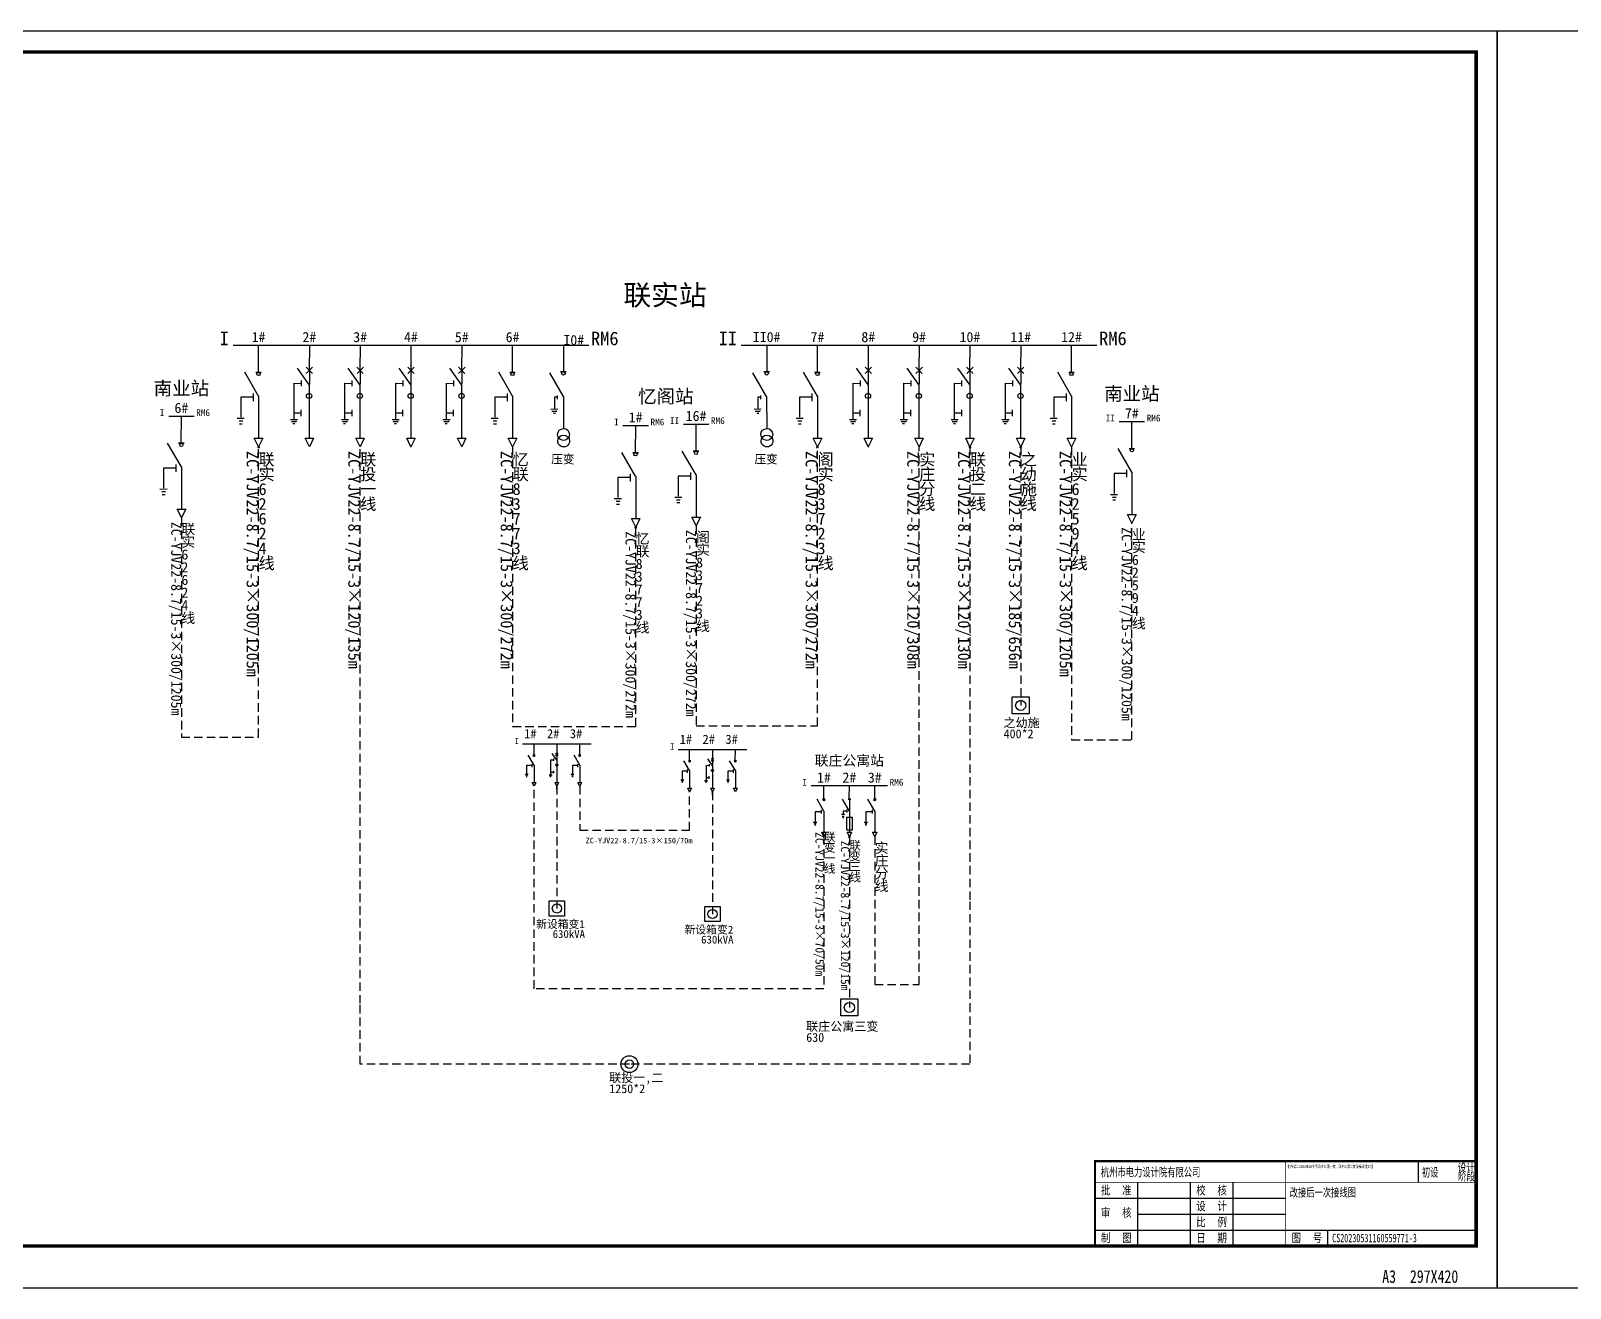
# Model space of a CAD drawing. Extents: x 1225 to 6895, y 909 to 1228.
# Drawn here: x 2558.7 to 2922.3, y 930.5 to 1227.5 of the extents above; entities that cross this region are included whole.
import ezdxf
from ezdxf.enums import TextEntityAlignment as Align

# ---------------------------------------------------------------- set-up
doc = ezdxf.new("R2010")
doc.units = 0
doc.linetypes.add('CUSTOM001', pattern=[3, 2, -1])
doc.layers.get('0').update_dxf_attribs({"linetype": 'CONTINUOUS'})
for name, color, linetype in [('19', 19, 'CONTINUOUS'), ('255', 255, 'CONTINUOUS'), ('7', 7, 'CONTINUOUS'), ('_____1', 7, 'CONTINUOUS'), ('GESOFTDRAWFRAMETITLELAYER', 3, 'CONTINUOUS'), ('OUT-TITLE', 2, 'CONTINUOUS'), ('PUB_TITLE', 252, 'CONTINUOUS')]:
    doc.layers.add(name, color=color, linetype=linetype)
doc.styles.add('___1', font='simfang.ttf', dxfattribs={"width": 0.8})
doc.styles.get("Standard").update_dxf_attribs({"font": ''})
doc.styles.get('STANDARD').set_extended_font_data('SimSun')

# ---------------------------------------------------------------- blocks, each defined once
blk = doc.blocks.new('A3-420X297_____DWG')
at = {"layer": 'OUT-TITLE', "color": 5}
blk.add_lwpolyline([(0, 0), (0, 297), (420, 297), (420, 0)], close=True, dxfattribs=at)
at = {"layer": 'PUB_TITLE', "color": 4, "const_width": 0.8}
blk.add_lwpolyline([(25, 10), (25, 292), (415, 292), (415, 10)], close=True, dxfattribs=at)
at = {"layer": '_____1', "color": 1, "style": '___1', "width": 0.8}
blk.add_text('A3  297X420', height=3, dxfattribs=at).set_placement((392.82, 1.27))
blk = doc.blocks.new('____')
at = {"layer": 'GESOFTDRAWFRAMETITLELAYER', "color": 4}
for p, q in [((76.34, 20), (76.34, 15)), ((90, 0), (90, 20)), ((10, 15), (10, 0)), ((22.5, 15), (22.5, 0)), ((32.5, 15), (32.5, 0)), ((0, 11.25), (45, 11.25)), ((10, 7.5), (45, 7.5)), ((0, 3.75), (90, 3.75)), ((55, 0), (55, 3.75)), ((0, 0), (90, 0))]:
    blk.add_line(p, q, dxfattribs=at)
at = {"layer": 'GESOFTDRAWFRAMETITLELAYER', "const_width": 0.5}
blk.add_lwpolyline([(0, 0), (0, 20), (90, 20)], dxfattribs=at)
at = {"layer": 'GESOFTDRAWFRAMETITLELAYER', "color": 4, "const_width": 0.2}
for points in [[(45, 20), (45, 0)], [(0, 15), (90, 15)]]:
    blk.add_lwpolyline(points, dxfattribs=at)
at = {"width": 0.7, "flags": 1}
for tag, p in [('设计单位', (1.36, 16.41)), ('设计阶段', (77.18, 16.35)), ('比例', (33, 4.6)), ('日期', (33, 0.85)), ('图号', (55.99, 0.85))]:
    blk.add_attdef(tag, p, '', height=2, dxfattribs=at)
for tag, p in [('工程名称_001', (45.47, 19.23)), ('图纸名称_001', (46.15, 13.98))]:
    blk.add_attdef(tag, text='', height=2, dxfattribs=at).set_placement(p, align=Align.TOP_LEFT)
at = {"flags": 1}
for tag, p in [('审批', (11.15, 11.92)), ('校核', (33.11, 11.91)), ('审核', (11.08, 8.1))]:
    blk.add_attdef(tag, p, '', height=2.5, dxfattribs=at)
at = {"layer": 'GESOFTDRAWFRAMETITLELAYER', "color": 3, "width": 0.8}
for s, height, oblique, p in [('设计', 1.8, 1, (87.65, 18.49)), ('阶段', 1.8, 1, (87.69, 16.34)), ('批', 2, 0.8, (2.5, 13.12)), ('准', 2, 0.8, (7.5, 13.12)), ('校', 2, 0.8, (25, 13.12)), ('核', 2, 1, (30, 13.12)), ('审', 2, 0.8, (2.5, 7.85)), ('核', 2, 0.8, (7.5, 7.85)), ('设', 2, 0.8, (25, 9.38)), ('计', 2, 0.8, (30, 9.38)), ('比', 2, 0.8, (25, 5.62)), ('例', 2, 0.8, (30, 5.62)), ('制', 2, 0.8, (2.5, 1.88)), ('图', 2, 0.8, (7.5, 1.88)), ('日', 2, 0.8, (25, 1.88)), ('期', 2, 0.8, (30, 1.88)), ('图', 2, 1, (47.5, 1.88)), ('号', 2, 1, (52.5, 1.88))]:
    blk.add_text(s, height=height, dxfattribs=dict(at, oblique=oblique)).set_placement(p, align=Align.MIDDLE_CENTER)
blk = doc.blocks.new('EE53AD81A6FA4DA8932F9A3039')
for name, p in [('A3-420X297_____DWG', (0, -297)), ('____', (325, -287))]:
    blk.add_blockref(name, p)
at = {"width": 0.7}
for tag, p in [('设计单位', (326.36, -270.59)), ('设计阶段', (402.18, -270.65)), ('比例', (358, -282.4)), ('日期', (358, -286.15)), ('图号', (380.99, -286.15))]:
    blk.add_attdef(tag, p, '', height=2, dxfattribs=at)
for tag, p in [('工程名称_001', (370.47, -267.77)), ('图纸名称_001', (371.15, -273.02))]:
    blk.add_attdef(tag, text='', height=2, dxfattribs=at).set_placement(p, align=Align.TOP_LEFT)
for tag, p in [('审批', (336.15, -275.08)), ('校核', (358.11, -275.09)), ('审核', (336.08, -278.9))]:
    blk.add_attdef(tag, p, '', height=2.5)
blk = doc.blocks.new('267DDD8845E7480A94AE5B7440')
for name, p in [('A3-420X297_____DWG', (0, -297)), ('____', (325, -287))]:
    blk.add_blockref(name, p)
at = {"width": 0.7}
for tag, p in [('设计单位', (326.36, -270.59)), ('设计阶段', (402.18, -270.65)), ('比例', (358, -282.4)), ('日期', (358, -286.15)), ('图号', (380.99, -286.15))]:
    blk.add_attdef(tag, p, '', height=2, dxfattribs=at)
for tag, p in [('工程名称_001', (370.47, -267.77)), ('图纸名称_001', (371.15, -273.02))]:
    blk.add_attdef(tag, text='', height=2, dxfattribs=at).set_placement(p, align=Align.TOP_LEFT)
for tag, p in [('审批', (336.15, -275.08)), ('校核', (358.11, -275.09)), ('审核', (336.08, -278.9))]:
    blk.add_attdef(tag, p, '', height=2.5)
blk = doc.blocks.new('XTT_HV_SWITCH_CABINET_L_30')
at = {"color": 0, "linetype": 'BYBLOCK'}
for p, q in [((0, 6000), (-33, 3049)), ((-1448, 3288), (-29, 1288)), ((0, 3000), (0, 1403)), ((-1842, 1497), (-990, 1475)), ((-1842, 1497), (-1842, -2792)), ((-29, 1288), (-29, -5000)), ((-1000, -1626), (-1000, -2365)), ((-2222, -2792), (-1382, -2792)), ((-1957, -3264), (-1717, -3264)), ((-1852, -1995), (-1000, -2000))]:
    blk.add_line(p, q, dxfattribs=at)
for points in [[(-977, 1826), (-977, 1485), (-977, 1156)], [(-388, 3404), (-33, 3049), (364, 2653)], [(-370, 2668), (-11, 3027), (383, 3421)], [(-2102, -3032), (-1582, -3032), (-1502, -3032), (-1582, -3032)]]:
    blk.add_lwpolyline(points, dxfattribs=at)
blk.add_lwpolyline([(-500, -5000), (487, -5000), (0, -6000), (-500, -5000)], close=True, dxfattribs=at)
blk.add_circle((-32, 12), 310, dxfattribs=at)
blk = doc.blocks.new('XTT_HV_CABLE_JOINT_LOCATIO')
at = {"color": 0, "linetype": 'BYBLOCK'}
blk.add_lwpolyline([(0, 2400), (-2560, -2600), (2920, -2600), (0, 2400)], close=True, dxfattribs=at)
blk = doc.blocks.new('XTT_HV_SWITCH_CABINET_L_26')
at = {"color": 0, "linetype": 'BYBLOCK'}
for p, q in [((-9, 2780), (0, 6000)), ((-6, -5), (-1636, 2808)), ((-653, 289), (-653, -600)), ((0, 0), (0, -5000)), ((-2528, -2622), (-1688, -2616)), ((-2302, -2931), (-1859, -2931)), ((-2256, -3281), (-1919, -3281))]:
    blk.add_line(p, q, dxfattribs=at)
for points in [[(-336, 2781), (318, 2779), (-336, 2781)], [(-507, -5000), (509, -5000), (0, -6000), (-507, -5000)]]:
    blk.add_lwpolyline(points, close=True, dxfattribs=at)
blk.add_lwpolyline([(-653, -156), (-2105, -155), (-2105, -2520)], dxfattribs=at)
at = {"color": 0}
blk.add_circle((-9, 2590), 189, dxfattribs=at)
blk = doc.blocks.new('XTT_HV_SWITCH_CABINET_L_16')
at = {"color": 0, "linetype": 'BYBLOCK'}
for p, q in [((-9, 2780), (0, 6000)), ((-6, -5), (-1636, 2808)), ((-653, 289), (-653, -600)), ((0, 0), (0, -5000)), ((-2528, -2622), (-1688, -2616)), ((-2302, -2931), (-1859, -2931)), ((-2256, -3281), (-1919, -3281))]:
    blk.add_line(p, q, dxfattribs=at)
for points in [[(-336, 2781), (318, 2779), (-336, 2781)], [(-507, -5000), (509, -5000), (0, -6000), (-507, -5000)]]:
    blk.add_lwpolyline(points, close=True, dxfattribs=at)
blk.add_lwpolyline([(-653, -156), (-2105, -155), (-2105, -2520)], dxfattribs=at)
at = {"color": 0}
blk.add_circle((-9, 2590), 189, dxfattribs=at)
blk = doc.blocks.new('XTT_HV_SWITCH_CABINET_L_23')
at = {"color": 0, "linetype": 'BYBLOCK'}
for p, q in [((-9, 2780), (0, 6000)), ((-6, -5), (-1636, 2808)), ((-618, 380), (-618, -324)), ((0, 2817), (0, 0)), ((0, 0), (0, -5000)), ((-1884, -778), (-1043, -778)), ((-1693, -1199), (-1232, -1199)), ((-1597, -1524), (-1310, -1524))]:
    blk.add_line(p, q, dxfattribs=at)
blk.add_lwpolyline([(-677, 0), (-1476, 0), (-1476, -778)], dxfattribs=at)
for points in [[(-312, 2801), (342, 2806), (-312, 2801)], [(-711, -1561), (-711, -4438), (728, -4438), (728, -1561), (-711, -1561)], [(-507, -5000), (509, -5000), (0, -6000), (-507, -5000)]]:
    blk.add_lwpolyline(points, close=True, dxfattribs=at)
blk = doc.blocks.new('XTT_TRANS_SET_LOCATION_17')
at = {"color": 0, "linetype": 'BYBLOCK'}
for radius in [100000, 50000]:
    blk.add_circle((0, 0), radius, dxfattribs=at)
blk = doc.blocks.new('XTT_HV_CABLE_JOINT_LOCATI0')
at = {"color": 0, "linetype": 'BYBLOCK'}
blk.add_lwpolyline([(-200000, 0), (200000, 0), (0, -300000), (-200000, 0)], close=True, dxfattribs=at)
blk = doc.blocks.new('XTT_TRANS_SET_LOCATION_16')
at = {"color": 0, "linetype": 'BYBLOCK'}
blk.add_lwpolyline([(-100000, 100000), (100000, 100000), (100000, -100000), (-100000, -100000), (-100000, 100000)], close=True, dxfattribs=at)
blk.add_circle((0, 0), 60000, dxfattribs=at)
blk = doc.blocks.new('XTT_HV_CABLE_JOINT_LOCATI1')
at = {"color": 0, "linetype": 'BYBLOCK'}
blk.add_lwpolyline([(-200000, 0), (200000, 0), (0, -300000), (-200000, 0)], close=True, dxfattribs=at)
blk = doc.blocks.new('XTT_TRANS_SET_LOCATION_15')
at = {"color": 0, "linetype": 'BYBLOCK'}
blk.add_lwpolyline([(-100000, 100000), (100000, 100000), (100000, -100000), (-100000, -100000), (-100000, 100000)], close=True, dxfattribs=at)
blk.add_circle((0, 0), 60000, dxfattribs=at)
blk = doc.blocks.new('XTT_HV_SWITCH_CABINET_L_15')
at = {"color": 0, "linetype": 'BYBLOCK'}
for p, q in [((0, 6000), (0, 2857)), ((-3, -75), (-1616, 2748)), ((-696, -375), (-697, 65)), ((-1494, -1537), (-654, -1535)), ((-2, -61), (5, -3861)), ((-1173, -2016), (-933, -2016))]:
    blk.add_line(p, q, dxfattribs=at)
blk.add_lwpolyline([(-327, 2859), (327, 2857), (-327, 2859)], close=True, dxfattribs=at)
for points in [[(-1374, -1776), (-854, -1775), (-774, -1775), (-854, -1775)], [(-697, -135), (-1057, -136), (-1054, -1458)]]:
    blk.add_lwpolyline(points, dxfattribs=at)
for points in [[(714, -4533, -1), (-686, -4552, -1), (714, -4533)], [(732, -5308, -1), (-668, -5327, -1), (732, -5308)]]:
    blk.add_lwpolyline(points, format="xyb", close=True, dxfattribs=at)
at = {"color": 0}
blk.add_circle((0, 2668), 189, dxfattribs=at)
at = {"color": 0, "linetype": 'BYBLOCK'}
blk.add_text('压变', height=1000, dxfattribs=at).set_placement((-1432, -7970))

msp = doc.modelspace()

# ---------------------------------------------------------------- linework, layer by layer
at = {"layer": '7', "color": 0}
for points in [[(2606.532, 1153.265), (2612.532, 1153.265), (2612.532, 1153.265), (2624.532, 1153.265), (2624.532, 1153.265), (2636.532, 1153.265), (2636.532, 1153.265), (2648.532, 1153.265), (2648.532, 1153.265), (2660.532, 1153.265), (2660.532, 1153.265), (2672.532, 1153.265), (2672.532, 1153.265), (2684.532, 1153.265), (2684.532, 1153.265), (2690.532, 1153.265)], [(2726.532, 1153.265), (2732.532, 1153.265), (2732.532, 1153.265), (2744.532, 1153.265), (2744.532, 1153.265), (2756.532, 1153.265), (2756.532, 1153.265), (2768.532, 1153.265), (2768.532, 1153.265), (2780.532, 1153.265), (2780.532, 1153.265), (2792.532, 1153.265), (2792.532, 1153.265), (2804.532, 1153.265), (2804.532, 1153.265), (2810.532, 1153.265)], [(2591.313, 1136.532), (2594.313, 1136.532), (2594.313, 1136.532), (2597.313, 1136.532)], [(2698.597, 1134.305), (2701.597, 1134.305), (2701.597, 1134.305), (2704.597, 1134.305)], [(2712.861, 1134.637), (2715.861, 1134.637), (2715.861, 1134.637), (2718.861, 1134.637)], [(2815.782, 1135.265), (2818.782, 1135.265), (2818.782, 1135.265), (2821.782, 1135.265)], [(2743.062, 1049.237), (2746.062, 1049.237), (2746.062, 1049.237), (2752.062, 1049.237), (2752.062, 1049.237), (2758.062, 1049.237), (2758.062, 1049.237), (2761.062, 1049.237)]]:
    msp.add_lwpolyline(points, dxfattribs=at)
at = {"layer": '7', "color": 0, "linetype": 'CUSTOM001'}
for points in [[(2594.313, 1112.532), (2594.313, 1112.522), (2594.313, 1112.522), (2594.313, 1060.698), (2612.532, 1060.698), (2612.532, 1129.255), (2612.532, 1129.255), (2612.532, 1129.265)], [(2700.108, 983.451), (2636.532, 983.451), (2636.532, 997.743), (2636.532, 1129.255), (2636.532, 1129.255), (2636.532, 1129.265)], [(2672.532, 1129.265), (2672.532, 1129.255), (2672.532, 1129.255), (2672.532, 1063.216), (2701.597, 1063.216), (2701.597, 1110.295), (2701.597, 1110.295), (2701.597, 1110.305)], [(2780.532, 1129.265), (2780.532, 1129.255), (2780.532, 1129.255), (2780.532, 1021.884), (2780.532, 997.743), (2780.532, 983.451), (2700.108, 983.451)], [(2715.861, 1110.637), (2715.861, 1110.627), (2715.861, 1110.627), (2715.861, 1063.324), (2744.532, 1063.324), (2744.532, 1129.255), (2744.532, 1129.255), (2744.532, 1129.265)], [(2758.062, 1037.237), (2758.062, 1037.227), (2758.062, 1037.227), (2758.062, 1002.237), (2768.532, 1002.237), (2768.532, 1129.255), (2768.532, 1129.255), (2768.532, 1129.265)], [(2792.532, 1129.265), (2792.532, 1129.255), (2792.532, 1129.255), (2792.532, 1068.192)], [(2804.532, 1129.265), (2804.532, 1129.255), (2804.532, 1129.255), (2804.532, 1060.071), (2818.782, 1060.071), (2818.782, 1111.255), (2818.782, 1111.255), (2818.782, 1111.265)], [(2746.062, 1037.237), (2746.062, 1001.248), (2677.593, 1001.248), (2677.593, 1049.118)], [(2752.062, 1037.237), (2752.062, 1037.227), (2752.062, 1037.227), (2752.062, 996.838)]]:
    msp.add_lwpolyline(points, dxfattribs=at)
at = {"layer": '7', "color": 1}
for points in [[(2674.893, 1059.081), (2677.593, 1059.081), (2677.593, 1059.081), (2682.993, 1059.081), (2682.993, 1059.081), (2688.393, 1059.081), (2688.393, 1059.081), (2691.093, 1059.081)], [(2711.637, 1057.766), (2714.337, 1057.766), (2714.337, 1057.766), (2719.737, 1057.766), (2719.737, 1057.766), (2725.137, 1057.766), (2725.137, 1057.766), (2727.837, 1057.766)]]:
    msp.add_lwpolyline(points, dxfattribs=at)
at = {"layer": '7', "color": 1, "linetype": 'CUSTOM001'}
for points in [[(2682.993, 1048.281), (2682.994, 1049.118), (2682.994, 1049.118), (2682.993, 1020.228)], [(2688.393, 1049.118), (2688.393, 1038.705), (2714.337, 1038.705), (2714.337, 1038.705), (2714.337, 1047.803)], [(2719.737, 1046.966), (2719.737, 1047.803), (2719.737, 1047.803), (2719.737, 1018.913)]]:
    msp.add_lwpolyline(points, dxfattribs=at)

# ---------------------------------------------------------------- block references
ref = msp.add_blockref('EE53AD81A6FA4DA8932F9A3039', (2485.084, 1227.526))
ref.add_attrib('图纸名称_001', '改接后一次接线图', (2856.027, 952.147), dxfattribs={"height": 2, "width": 0.7})
ref.add_attrib('图号', 'CS20230531160559771-3', (2866.074, 941.377), dxfattribs={"height": 2, "width": 0.7})
ref.add_attrib('设计单位', '杭州市电力设计院有限公司', (2811.447, 956.94), dxfattribs={"height": 2, "width": 0.7})
ref.add_attrib('设计阶段', '初设', (2887.267, 956.876), dxfattribs={"height": 2, "width": 0.7})
ref.add_attrib('工程名称_001', '杭州滨江2023年10千伏联庄公寓一变、联庄公寓二变设备改造工程', (2855.52, 958.929), dxfattribs={"height": 0.7, "width": 0.7})
ref = msp.add_blockref('267DDD8845E7480A94AE5B7440', (2905.084, 1227.526))
ref.add_attrib('图纸名称_001', '改接前线路路径图', (3276.027, 952.147), dxfattribs={"height": 2, "width": 0.7})
ref.add_attrib('图号', 'CS20230531160559771-4', (3286.074, 941.377), dxfattribs={"height": 2, "width": 0.7})
ref.add_attrib('设计单位', '杭州市电力设计院有限公司', (3231.447, 956.94), dxfattribs={"height": 2, "width": 0.7})
ref.add_attrib('设计阶段', '初设', (3307.267, 956.876), dxfattribs={"height": 2, "width": 0.7})
ref.add_attrib('工程名称_001', '杭州滨江2023年10千伏联庄公寓一变、联庄公寓二变设备改造工程', (3275.52, 958.929), dxfattribs={"height": 0.7, "width": 0.7})
at = {"layer": '255', "color": 0}
for name, p, xscale, yscale in [('XTT_HV_SWITCH_CABINET_L_16', (2612.532, 1141.265), 0.002, 0.002), ('XTT_HV_SWITCH_CABINET_L_16', (2672.532, 1141.265), 0.002, 0.002), ('XTT_HV_SWITCH_CABINET_L_15', (2684.532, 1141.265), 0.002, 0.002), ('XTT_HV_SWITCH_CABINET_L_15', (2732.532, 1141.265), 0.002, 0.002), ('XTT_HV_SWITCH_CABINET_L_16', (2744.532, 1141.265), 0.002, 0.002), ('XTT_HV_SWITCH_CABINET_L_16', (2804.532, 1141.265), 0.002, 0.002), ('XTT_HV_SWITCH_CABINET_L_16', (2594.313, 1124.532), 0.002, 0.002), ('XTT_HV_SWITCH_CABINET_L_16', (2701.597, 1122.305), 0.002, 0.002), ('XTT_HV_SWITCH_CABINET_L_16', (2715.861, 1122.637), 0.002, 0.002), ('XTT_HV_SWITCH_CABINET_L_16', (2818.782, 1123.265), 0.002, 0.002), ('XTT_HV_SWITCH_CABINET_L_26', (2746.062, 1043.237), 0.001, 0.001), ('XTT_HV_SWITCH_CABINET_L_23', (2752.062, 1043.237), 0.001, 0.001), ('XTT_HV_SWITCH_CABINET_L_26', (2758.062, 1043.237), 0.001, 0.001)]:
    msp.add_blockref(name, p, dxfattribs=dict(at, xscale=xscale, yscale=yscale))
at = {"layer": '255', "color": 1, "xscale": 0.0008302694417296, "yscale": 0.0008302694417296, "zscale": 0.8302694400000002}
for p in [(2677.593, 1054.1), (2688.393, 1054.1), (2714.337, 1052.785), (2725.137, 1052.785)]:
    msp.add_blockref('XTT_HV_SWITCH_CABINET_L_26', p, dxfattribs=at)
at = {"layer": '7', "color": 0}
for name, p, xscale, yscale in [('XTT_HV_SWITCH_CABINET_L_30', (2624.532, 1141.265), 0.002, 0.002), ('XTT_HV_SWITCH_CABINET_L_30', (2636.532, 1141.265), 0.002, 0.002), ('XTT_HV_SWITCH_CABINET_L_30', (2648.532, 1141.265), 0.002, 0.002), ('XTT_HV_SWITCH_CABINET_L_30', (2660.532, 1141.265), 0.002, 0.002), ('XTT_HV_SWITCH_CABINET_L_30', (2756.532, 1141.265), 0.002, 0.002), ('XTT_HV_SWITCH_CABINET_L_30', (2768.532, 1141.265), 0.002, 0.002), ('XTT_HV_SWITCH_CABINET_L_30', (2780.532, 1141.265), 0.002, 0.002), ('XTT_HV_SWITCH_CABINET_L_30', (2792.532, 1141.265), 0.002, 0.002), ('XTT_HV_CABLE_JOINT_LOCATI0', (2612.532, 1129.255), 1e-06, 1e-06), ('XTT_HV_CABLE_JOINT_LOCATIO', (2660.532, 1129.255), 1e-05, 1e-05), ('XTT_HV_CABLE_JOINT_LOCATI0', (2744.532, 1129.255), 1e-06, 1e-06), ('XTT_HV_CABLE_JOINT_LOCATIO', (2756.532, 1129.255), 1e-05, 1e-05), ('XTT_HV_CABLE_JOINT_LOCATI0', (2780.532, 1129.255), 1e-06, 1e-06), ('XTT_HV_CABLE_JOINT_LOCATI0', (2792.532, 1129.255), 1e-06, 1e-06), ('XTT_HV_CABLE_JOINT_LOCATI0', (2701.597, 1110.295), 1e-06, 1e-06), ('XTT_TRANS_SET_LOCATION_15', (2792.532, 1068.192), 2e-05, 2e-05), ('XTT_HV_CABLE_JOINT_LOCATI1', (2752.062, 1037.227), 1e-06, 1e-06), ('XTT_TRANS_SET_LOCATION_16', (2752.062, 996.838), 2e-05, 2e-05), ('XTT_TRANS_SET_LOCATION_17', (2700.108, 983.451), 2e-05, 2e-05)]:
    msp.add_blockref(name, p, dxfattribs=dict(at, xscale=xscale, yscale=yscale))
at = {"layer": '7', "color": 0, "xscale": 1e-05, "yscale": 1e-05, "rotation": 269.999997}
msp.add_blockref('XTT_HV_CABLE_JOINT_LOCATIO', (2648.532, 1129.255), dxfattribs=at)
at = {"layer": '7', "color": 1}
for name, p, xscale, yscale, zscale in [('XTT_HV_SWITCH_CABINET_L_30', (2682.994, 1054.108), 0.0008316, 0.0008316, 0.4158000000000002), ('XTT_HV_SWITCH_CABINET_L_30', (2719.737, 1052.793), 0.0008316, 0.0008316, 0.4158000000000002), ('XTT_TRANS_SET_LOCATION_16', (2682.993, 1020.228), 1.8e-05, 1.8e-05, 0.9), ('XTT_TRANS_SET_LOCATION_16', (2719.737, 1018.913), 1.8e-05, 1.8e-05, 0.9)]:
    msp.add_blockref(name, p, dxfattribs=dict(at, xscale=xscale, yscale=yscale, zscale=zscale))

# ---------------------------------------------------------------- texts
at = {"layer": '19', "color": 0}
for s, height, p in [('联实站', 4.8, (2708.532, 1161.265)), ('1#', 2.4, (2612.532, 1153.265)), ('2#', 2.4, (2624.532, 1153.265)), ('3#', 2.4, (2636.532, 1153.265)), ('4#', 2.4, (2648.532, 1153.265)), ('5#', 2.4, (2660.532, 1153.265)), ('6#', 2.4, (2672.532, 1153.265)), ('II0#', 2.4, (2732.532, 1153.265)), ('7#', 2.4, (2744.532, 1153.265)), ('8#', 2.4, (2756.532, 1153.265)), ('9#', 2.4, (2768.532, 1153.265)), ('10#', 2.4, (2780.532, 1153.265)), ('11#', 2.4, (2792.532, 1153.265)), ('12#', 2.4, (2804.532, 1153.265)), ('南业站', 3.2, (2594.313, 1140.532)), ('忆阁站', 3.2, (2708.729, 1138.637)), ('南业站', 3.2, (2818.782, 1139.265)), ('6#', 2.4, (2594.313, 1136.532)), ('7#', 2.4, (2818.782, 1135.265)), ('1#', 2.4, (2701.597, 1134.305)), ('16#', 2.4, (2715.861, 1134.637)), ('联庄公寓站', 2.4, (2752.062, 1053.237)), ('联庄公寓站', 2.4, (2752.062, 1053.237)), ('联庄公寓站', 2.4, (2752.062, 1053.237)), ('联庄公寓站', 2.4, (2752.062, 1053.237)), ('联庄公寓站', 2.4, (2752.062, 1053.237)), ('1#', 2.4, (2746.062, 1049.237)), ('2#', 2.4, (2752.062, 1049.237)), ('3#', 2.4, (2758.062, 1049.237))]:
    msp.add_text(s, height=height, dxfattribs=at).set_placement(p, align=Align.BOTTOM_CENTER)
msp.add_text('I0#', height=2.4, dxfattribs=at).set_placement((2684.532, 1153.265))
for s, height, p in [('ZC-YJV22-8.7/15-3×300/1205m', 2.8, (2612.532, 1128.265)), ('ZC-YJV22-8.7/15-3×120/135m', 2.8, (2636.532, 1128.265)), ('ZC-YJV22-8.7/15-3×300/272m', 2.8, (2672.532, 1128.265)), ('ZC-YJV22-8.7/15-3×300/272m', 2.8, (2744.532, 1128.265)), ('ZC-YJV22-8.7/15-3×120/308m', 2.8, (2768.532, 1128.265)), ('ZC-YJV22-8.7/15-3×120/130m', 2.8, (2780.532, 1128.265)), ('ZC-YJV22-8.7/15-3×185/656m', 2.8, (2792.532, 1128.265)), ('ZC-YJV22-8.7/15-3×300/1205m', 2.8, (2804.532, 1128.265)), ('ZC-YJV22-8.7/15-3×300/1205m', 2.4, (2594.313, 1111.532)), ('ZC-YJV22-8.7/15-3×300/272m', 2.4, (2701.597, 1109.305)), ('ZC-YJV22-8.7/15-3×300/272m', 2.4, (2715.861, 1109.637)), ('ZC-YJV22-8.7/15-3×300/1205m', 2.4, (2818.782, 1110.265)), ('ZC-YJV22-8.7/15-3×70/50m', 2, (2746.062, 1038.237)), ('ZC-YJV22-8.7/15-3×120/15m', 2, (2752.062, 1036.237))]:
    msp.add_text(s, height=height, rotation=270, dxfattribs=at).set_placement(p, align=Align.TOP_LEFT)
for s, height, p in [('联', 2.8, (2612.532, 1127.682)), ('联', 2.8, (2636.532, 1127.682)), ('忆', 2.8, (2672.532, 1127.682)), ('阁', 2.8, (2744.532, 1127.682)), ('实', 2.8, (2768.532, 1127.682)), ('联', 2.8, (2780.532, 1127.682)), ('之', 2.8, (2792.532, 1127.682)), ('业', 2.8, (2804.532, 1127.682)), ('实', 2.8, (2612.532, 1124.182)), ('投', 2.8, (2636.532, 1124.182)), ('联', 2.8, (2672.532, 1124.182)), ('实', 2.8, (2744.532, 1124.182)), ('庄', 2.8, (2768.532, 1124.182)), ('投', 2.8, (2780.532, 1124.182)), ('幼', 2.8, (2792.532, 1124.182)), ('实', 2.8, (2804.532, 1124.182)), ('6', 2.8, (2612.532, 1120.682)), ('8', 2.8, (2672.532, 1120.682)), ('8', 2.8, (2744.532, 1120.682)), ('分', 2.8, (2768.532, 1120.682)), ('二', 2.8, (2780.532, 1120.682)), ('施', 2.8, (2792.532, 1120.682)), ('6', 2.8, (2804.532, 1120.682)), ('2', 2.8, (2612.532, 1117.182)), ('一', 2.8, (2636.532, 1120.682)), ('线', 2.8, (2636.532, 1117.182)), ('3', 2.8, (2672.532, 1117.182)), ('3', 2.8, (2744.532, 1117.182)), ('线', 2.8, (2768.532, 1117.182)), ('线', 2.8, (2780.532, 1117.182)), ('线', 2.8, (2792.532, 1117.182)), ('2', 2.8, (2804.532, 1117.182)), ('6', 2.8, (2612.532, 1113.682)), ('7', 2.8, (2672.532, 1113.682)), ('7', 2.8, (2744.532, 1113.682)), ('5', 2.8, (2804.532, 1113.682)), ('联', 2.4, (2594.313, 1111.032)), ('2', 2.8, (2612.532, 1110.182)), ('7', 2.8, (2672.532, 1110.182)), ('忆', 2.4, (2701.597, 1108.805)), ('阁', 2.4, (2715.861, 1109.137)), ('2', 2.8, (2744.532, 1110.182)), ('9', 2.8, (2804.532, 1110.182)), ('业', 2.4, (2818.782, 1109.765)), ('实', 2.4, (2594.313, 1108.032)), ('4', 2.8, (2612.532, 1106.682)), ('3', 2.8, (2672.532, 1106.682)), ('联', 2.4, (2701.597, 1105.805)), ('实', 2.4, (2715.861, 1106.137)), ('3', 2.8, (2744.532, 1106.682)), ('4', 2.8, (2804.532, 1106.682)), ('实', 2.4, (2818.782, 1106.765)), ('2', 2.4, (2594.313, 1102.032)), ('6', 2.4, (2594.313, 1105.032)), ('线', 2.8, (2612.532, 1103.182)), ('线', 2.8, (2672.532, 1103.182)), ('8', 2.4, (2701.597, 1102.805)), ('8', 2.4, (2715.861, 1103.137)), ('线', 2.8, (2744.532, 1103.182)), ('线', 2.8, (2804.532, 1103.182)), ('6', 2.4, (2818.782, 1103.765)), ('6', 2.4, (2594.313, 1099.032)), ('3', 2.4, (2701.597, 1099.805)), ('3', 2.4, (2715.861, 1100.137)), ('2', 2.4, (2818.782, 1100.765)), ('2', 2.4, (2594.313, 1096.032)), ('7', 2.4, (2701.597, 1096.805)), ('7', 2.4, (2715.861, 1097.137)), ('5', 2.4, (2818.782, 1097.765)), ('9', 2.4, (2818.782, 1094.765)), ('4', 2.4, (2594.313, 1093.032)), ('3', 2.4, (2701.597, 1090.805)), ('7', 2.4, (2701.597, 1093.805)), ('3', 2.4, (2715.861, 1091.137)), ('2', 2.4, (2715.861, 1094.137)), ('4', 2.4, (2818.782, 1091.765)), ('线', 2.4, (2594.313, 1090.032)), ('线', 2.4, (2701.597, 1087.805)), ('线', 2.4, (2715.861, 1088.137)), ('线', 2.4, (2818.782, 1088.765)), ('之幼施', 2.08, (2788.487, 1065.112)), ('400*2', 2.08, (2788.487, 1062.512)), ('联', 2, (2746.062, 1038.098)), ('联', 2, (2752.062, 1036.098)), ('变', 2, (2746.062, 1035.598)), ('变', 2, (2752.062, 1033.598)), ('庄', 2.4, (2758.062, 1032.737)), ('实', 2.4, (2758.062, 1035.737)), ('一', 2, (2746.062, 1033.098)), ('线', 2, (2746.062, 1030.598)), ('线', 2, (2752.062, 1028.598)), ('三', 2, (2752.062, 1031.098)), ('分', 2.4, (2758.062, 1029.737)), ('线', 2.4, (2758.062, 1026.737)), ('联庄公寓三变', 2.08, (2741.874, 993.396)), ('630', 2.08, (2741.874, 990.796)), ('联投一,二', 2.08, (2695.355, 981.282)), ('1250*2', 2.08, (2695.355, 978.682))]:
    msp.add_text(s, height=height, dxfattribs=at).set_placement(p, align=Align.TOP_LEFT)
at = {"layer": '19', "color": 1}
msp.add_text('ZC-YJV22-8.7/15-3×150/70m', height=1.296, rotation=360, dxfattribs=at).set_placement((2689.784, 1036.907), align=Align.TOP_LEFT)
at = {"layer": '7', "color": 0}
for s, height, p in [('I', 3.2, (2605.532, 1153.265)), ('II', 3.2, (2725.532, 1153.265)), ('I', 1.6, (2590.313, 1136.532)), ('I', 1.6, (2697.597, 1134.305)), ('II', 1.6, (2711.861, 1134.637)), ('II', 1.6, (2814.782, 1135.265)), ('I', 1.6, (2742.062, 1049.237))]:
    msp.add_text(s, height=height, dxfattribs=at).set_placement(p, align=Align.RIGHT)
for height, p in [(3.2, (2691.032, 1153.265)), (3.2, (2811.032, 1153.265)), (1.6, (2597.813, 1136.532)), (1.6, (2705.097, 1134.305)), (1.6, (2719.361, 1134.637)), (1.6, (2822.282, 1135.265)), (1.6, (2761.562, 1049.237))]:
    msp.add_text('RM6', height=height, dxfattribs=at).set_placement(p)
at = {"layer": '7', "color": 1}
for s, p in [('1#', (2676.716, 1059.771)), ('2#', (2682.116, 1059.771)), ('3#', (2687.516, 1059.771)), ('1#', (2713.459, 1058.456)), ('2#', (2718.859, 1058.456)), ('3#', (2724.259, 1058.456))]:
    msp.add_text(s, height=2.16, dxfattribs=at).set_placement(p, align=Align.BOTTOM_CENTER)
for p in [(2673.993, 1059.081), (2710.737, 1057.766)]:
    msp.add_text('I', height=1.44, dxfattribs=at).set_placement(p, align=Align.RIGHT)
for s, p in [('新设箱变1', (2678.073, 1017.463)), ('630kVA', (2681.989, 1015.123)), ('新设箱变2', (2713.139, 1016.148)), ('630kVA', (2717.055, 1013.808))]:
    msp.add_text(s, height=1.872, dxfattribs=at).set_placement(p, align=Align.TOP_LEFT)

doc.saveas('drawing.dxf')
